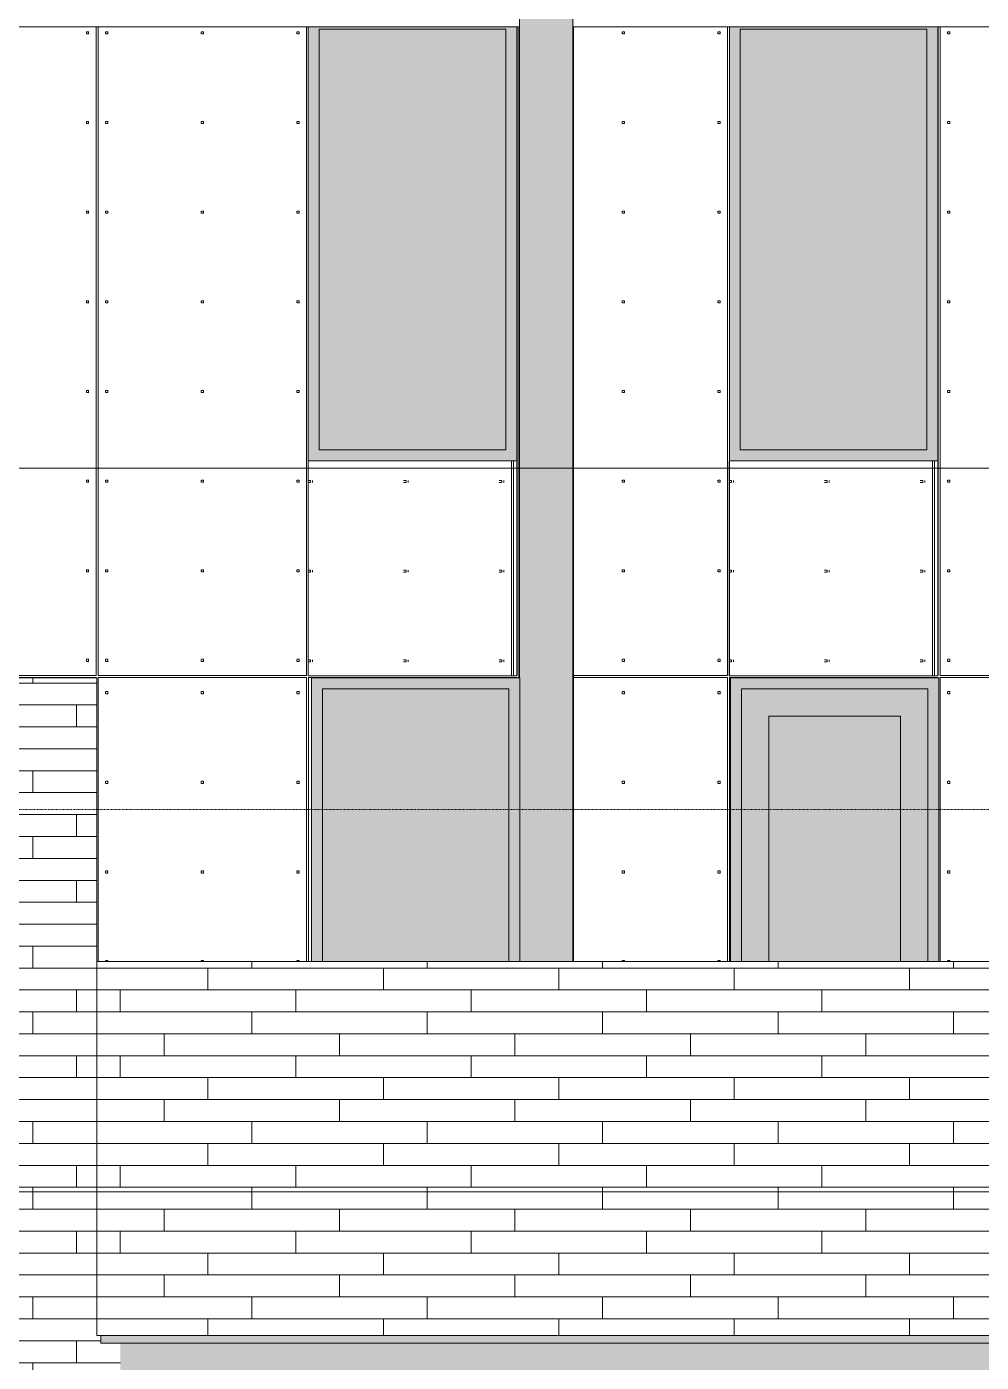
# Model space of a CAD drawing. Header units: inches. Extents: x 1750 to 7619, y -360 to 620.
# Drawn here: x 5758.1 to 5932.2, y 104.9 to 348.5 of the extents above; entities that cross this region are included whole.
import ezdxf

# ---------------------------------------------------------------- set-up
doc = ezdxf.new("R2010")
doc.units = ezdxf.units.IN
doc.header["$MEASUREMENT"] = 0
doc.linetypes.add('Aligning Line 1_8_', pattern=[0.25, 0.125, -0.125])
doc.linetypes.add('Grid Line 1_2_', pattern=[0.875, 0.5, -0.125, 0.125, -0.125])
for name, color, linetype, lineweight in [('0-4', 10, 'Continuous', 5), ('A-CLNG', 13, 'Continuous', 13), ('A-CLNG-1', 13, 'Continuous', 5), ('A-FLOR-LEVL-1', 51, 'Grid Line 1_2_', 9), ('A-GENM', 5, 'Continuous', 9), ('A-GLAZ', 151, 'Continuous', 13), ('A-GLAZ-1', 251, 'Continuous', 9), ('A-WALL', 113, 'Continuous', 13), ('A-WALL-PATT-1', 251, 'Continuous', 9), ('G-ANNO-SYMB', 111, 'Aligning Line 1_8_', 9)]:
    doc.layers.add(name, color=color, linetype=linetype, lineweight=lineweight)
pattern_1 = [(0, (7193.2, 112.3), (-38.4, 120.375), [0.392, -38.007]), (0, (7193.2, 112.7), (-38.4, 120.375), [0.392, -38.007]), (0, (7193.2, 128.66), (-38.4, 120.375), [0.392, -38.007]), (0, (7193.2, 129.05), (-38.4, 120.375), [0.392, -38.007]), (0, (7193.2, 145.02), (-38.4, 120.375), [0.392, -38.007]), (0, (7193.2, 145.41), (-38.4, 120.375), [0.392, -38.007]), (0, (7193.2, 161.38), (-38.4, 120.375), [0.392, -38.007]), (0, (7193.2, 161.77), (-38.4, 120.375), [0.392, -38.007]), (0, (7193.2, 177.73), (-38.4, 120.375), [0.392, -38.007]), (0, (7193.2, 178.12), (-38.4, 120.375), [0.392, -38.007]), (0, (7193.2, 194.09), (-38.4, 120.375), [0.392, -38.007]), (0, (7193.2, 194.48), (-38.4, 120.375), [0.392, -38.007]), (0, (7193.2, 210.45), (-38.4, 120.375), [0.392, -38.007]), (0, (7193.2, 210.84), (-38.4, 120.375), [0.392, -38.007]), (0, (7193.2, 226.8), (-38.4, 120.375), [0.392, -38.007]), (0, (7193.2, 227.2), (-38.4, 120.375), [0.392, -38.007]), (0, (7210.65, 112.3), (-38.4, 120.375), [0.392, -38.007]), (0, (7210.65, 112.7), (-38.4, 120.375), [0.392, -38.007]), (0, (7210.65, 128.66), (-38.4, 120.375), [0.392, -38.007]), (0, (7210.65, 129.05), (-38.4, 120.375), [0.392, -38.007]), (0, (7210.65, 145.02), (-38.4, 120.375), [0.392, -38.007]), (0, (7210.65, 145.41), (-38.4, 120.375), [0.392, -38.007]), (0, (7210.65, 161.38), (-38.4, 120.375), [0.392, -38.007]), (0, (7210.65, 161.77), (-38.4, 120.375), [0.392, -38.007]), (0, (7210.65, 177.73), (-38.4, 120.375), [0.392, -38.007]), (0, (7210.65, 178.12), (-38.4, 120.375), [0.392, -38.007]), (0, (7210.65, 194.09), (-38.4, 120.375), [0.392, -38.007]), (0, (7210.65, 194.48), (-38.4, 120.375), [0.392, -38.007]), (0, (7210.65, 210.45), (-38.4, 120.375), [0.392, -38.007]), (0, (7210.65, 210.84), (-38.4, 120.375), [0.392, -38.007]), (0, (7210.65, 226.8), (-38.4, 120.375), [0.392, -38.007]), (0, (7210.65, 227.2), (-38.4, 120.375), [0.392, -38.007]), (0, (7228.1, 112.3), (-38.4, 120.375), [0.392, -38.007]), (0, (7228.1, 112.7), (-38.4, 120.375), [0.392, -38.007]), (0, (7228.1, 128.66), (-38.4, 120.375), [0.392, -38.007]), (0, (7228.1, 129.05), (-38.4, 120.375), [0.392, -38.007]), (0, (7228.1, 145.02), (-38.4, 120.375), [0.392, -38.007]), (0, (7228.1, 145.41), (-38.4, 120.375), [0.392, -38.007]), (0, (7228.1, 161.38), (-38.4, 120.375), [0.392, -38.007]), (0, (7228.1, 161.77), (-38.4, 120.375), [0.392, -38.007]), (0, (7228.1, 177.73), (-38.4, 120.375), [0.392, -38.007]), (0, (7228.1, 178.12), (-38.4, 120.375), [0.392, -38.007]), (0, (7228.1, 194.09), (-38.4, 120.375), [0.392, -38.007]), (0, (7228.1, 194.48), (-38.4, 120.375), [0.392, -38.007]), (0, (7228.1, 210.45), (-38.4, 120.375), [0.392, -38.007]), (0, (7228.1, 210.84), (-38.4, 120.375), [0.392, -38.007]), (0, (7228.1, 226.8), (-38.4, 120.375), [0.392, -38.007]), (0, (7228.1, 227.2), (-38.4, 120.375), [0.392, -38.007]), (90, (7191.46, 109.75), (-38.4, 2e-15), [120, -0.375]), (90, (7191.834, 109.75), (-38.4, 2e-15), [120, -0.375]), (90, (7193.2, 112.304), (-38.4, 2e-15), [0.392, -119.982]), (90, (7193.2, 128.66), (-38.4, 2e-15), [0.392, -119.982]), (90, (7193.2, 145.018), (-38.4, 2e-15), [0.392, -119.982]), (90, (7193.2, 161.375), (-38.4, 2e-15), [0.392, -119.982]), (90, (7193.2, 177.732), (-38.4, 2e-15), [0.392, -119.982]), (90, (7193.2, 194.09), (-38.4, 2e-15), [0.392, -119.982]), (90, (7193.2, 210.447), (-38.4, 2e-15), [0.392, -119.982]), (90, (7193.2, 226.804), (-38.4, 2e-15), [0.392, -119.982]), (90, (7193.593, 112.304), (-38.4, 2e-15), [0.392, -119.982]), (90, (7193.593, 128.66), (-38.4, 2e-15), [0.392, -119.982]), (90, (7193.593, 145.018), (-38.4, 2e-15), [0.392, -119.982]), (90, (7193.593, 161.375), (-38.4, 2e-15), [0.392, -119.982]), (90, (7193.593, 177.732), (-38.4, 2e-15), [0.392, -119.982]), (90, (7193.593, 194.09), (-38.4, 2e-15), [0.392, -119.982]), (90, (7193.593, 210.447), (-38.4, 2e-15), [0.392, -119.982]), (90, (7193.593, 226.804), (-38.4, 2e-15), [0.392, -119.982]), (90, (7210.65, 112.304), (-38.4, 2e-15), [0.392, -119.982]), (90, (7210.65, 128.66), (-38.4, 2e-15), [0.392, -119.982]), (90, (7210.65, 145.018), (-38.4, 2e-15), [0.392, -119.982]), (90, (7210.65, 161.375), (-38.4, 2e-15), [0.392, -119.982]), (90, (7210.65, 177.732), (-38.4, 2e-15), [0.392, -119.982]), (90, (7210.65, 194.09), (-38.4, 2e-15), [0.392, -119.982]), (90, (7210.65, 210.447), (-38.4, 2e-15), [0.392, -119.982]), (90, (7210.65, 226.804), (-38.4, 2e-15), [0.392, -119.982]), (90, (7211.043, 112.304), (-38.4, 2e-15), [0.392, -119.982]), (90, (7211.043, 128.66), (-38.4, 2e-15), [0.392, -119.982]), (90, (7211.043, 145.018), (-38.4, 2e-15), [0.392, -119.982]), (90, (7211.043, 161.375), (-38.4, 2e-15), [0.392, -119.982]), (90, (7211.043, 177.732), (-38.4, 2e-15), [0.392, -119.982]), (90, (7211.043, 194.09), (-38.4, 2e-15), [0.392, -119.982]), (90, (7211.043, 210.447), (-38.4, 2e-15), [0.392, -119.982]), (90, (7211.043, 226.804), (-38.4, 2e-15), [0.392, -119.982]), (90, (7228.1, 112.304), (-38.4, 2e-15), [0.392, -119.982]), (90, (7228.1, 128.66), (-38.4, 2e-15), [0.392, -119.982]), (90, (7228.1, 145.018), (-38.4, 2e-15), [0.392, -119.982]), (90, (7228.1, 161.375), (-38.4, 2e-15), [0.392, -119.982]), (90, (7228.1, 177.732), (-38.4, 2e-15), [0.392, -119.982]), (90, (7228.1, 194.09), (-38.4, 2e-15), [0.392, -119.982]), (90, (7228.1, 210.447), (-38.4, 2e-15), [0.392, -119.982]), (90, (7228.1, 226.804), (-38.4, 2e-15), [0.392, -119.982]), (90, (7228.493, 112.304), (-38.4, 2e-15), [0.392, -119.982]), (90, (7228.493, 128.66), (-38.4, 2e-15), [0.392, -119.982]), (90, (7228.493, 145.018), (-38.4, 2e-15), [0.392, -119.982]), (90, (7228.493, 161.375), (-38.4, 2e-15), [0.392, -119.982]), (90, (7228.493, 177.732), (-38.4, 2e-15), [0.392, -119.982]), (90, (7228.493, 194.09), (-38.4, 2e-15), [0.392, -119.982]), (90, (7228.493, 210.447), (-38.4, 2e-15), [0.392, -119.982]), (90, (7228.493, 226.804), (-38.4, 2e-15), [0.392, -119.982]), (180, (7229.86, 109.38), (-38.4, 120.375), [38.025, -0.375]), (180, (7229.86, 109.75), (-38.4, 120.375), [38.025, -0.375])]
pattern_2 = [(0, (5999.1217, 136.8), (0, 4), []), (90, (5999.122, 136.8), (-8, 8), [4, -28]), (90, (6015.122, 140.8), (-8, 8), [4, -28])]

# ---------------------------------------------------------------- blocks, each defined once
blk = doc.blocks.new('CTR - 2nd Phase_rvt-2-BUILDING ELEVATION - NORTH')
at = {"layer": 'A-FLOR-LEVL-1'}
for p, q in [((-12558.48, 268), (-9609.49, 268)), ((-12558.48, 136), (-9609.49, 136))]:
    blk.add_line(p, q, dxfattribs=at)
blk = doc.blocks.new('CTR - 1st Phase - Common Walls_rvt-2-BUILDING ELEVATION - NORTH')
at = {"layer": 'A-FLOR-LEVL-1'}
for p, q in [((-12558.48, 268), (-9609.49, 268)), ((-12558.48, 136), (-9609.49, 136))]:
    blk.add_line(p, q, dxfattribs=at)
blk = doc.blocks.new('CTR - 1st Phase -Stairs _ Elevators_rvt-2-BUILDING ELEVATION - NORTH')
at = {"layer": 'A-FLOR-LEVL-1'}
for p, q in [((-12558.48, 268), (-9609.49, 268)), ((-12558.48, 136), (-9609.49, 136))]:
    blk.add_line(p, q, dxfattribs=at)
blk = doc.blocks.new('Basic Wall _ EXT - FIBER CEMENT - LARGE - ___-2162461-BUILDING ELEVATION - NORTH')
at = {"layer": 'A-WALL'}
for p, q in [((-11663.98, 348.51), (-11356.4, 348.51)), ((-11356.4, 348.55), (-11356.4, 348.53)), ((-11356.4, 348.53), (-11356.4, 348.51)), ((-11346.4, 348.53), (-11346.4, 348.55)), ((-11346.4, 348.51), (-11346.4, 348.53)), ((-11346.4, 348.51), (-11097.98, 348.51))]:
    blk.add_line(p, q, dxfattribs=at)
blk = doc.blocks.new('_THE_ WINDOW _ DOOR - Window - 3rd Floor-V22-BUILDING ELEVATION - NORTH')
at = {"layer": 'A-GLAZ'}
h = blk.add_hatch(color=256, dxfattribs=at)
h.paths.add_polyline_path([(-11394.8, 269.37), (-11356.78, 269.37), (-11356.78, 348.51), (-11394.8, 348.51), (-11394.8, 343.64)], flags=0)
h.paths.add_polyline_path([(-11392.8, 271.37), (-11392.8, 348.12), (-11358.78, 348.12), (-11358.78, 271.37)], flags=0)
blk.add_hatch(color=256, dxfattribs=at).paths.add_polyline_path([(-11392.8, 271.37), (-11358.78, 271.37), (-11358.78, 348.12), (-11392.8, 348.12), (-11392.8, 305.4)], flags=0)
at = {"layer": 'A-GLAZ-1'}
h = blk.add_hatch(dxfattribs=at)
h.set_pattern_fill('FP_54', color=256, style=0, pattern_type=2)
h.set_pattern_definition([(0, (-11355.04, 287.55), (-38.4, 120.38), [0.392, -38.007]), (0, (-11355.04, 287.95), (-38.4, 120.38), [0.392, -38.007]), (0, (-11355.04, 303.91), (-38.4, 120.38), [0.392, -38.007]), (0, (-11355.04, 304.3), (-38.4, 120.38), [0.392, -38.007]), (0, (-11355.04, 320.27), (-38.4, 120.38), [0.392, -38.007]), (0, (-11355.04, 320.66), (-38.4, 120.38), [0.392, -38.007]), (0, (-11355.04, 336.62), (-38.4, 120.38), [0.392, -38.007]), (0, (-11355.04, 337.02), (-38.4, 120.38), [0.392, -38.007]), (0, (-11355.04, 352.98), (-38.4, 120.38), [0.392, -38.007]), (0, (-11355.04, 353.38), (-38.4, 120.38), [0.392, -38.007]), (0, (-11355.04, 369.34), (-38.4, 120.38), [0.392, -38.007]), (0, (-11355.04, 369.73), (-38.4, 120.375), [0.392, -38.007]), (0, (-11355.04, 385.7), (-38.4, 120.375), [0.392, -38.007]), (0, (-11355.04, 386.09), (-38.4, 120.375), [0.392, -38.007]), (0, (-11355.04, 402.05), (-38.4, 120.375), [0.392, -38.007]), (0, (-11355.04, 402.45), (-38.4, 120.375), [0.392, -38.007]), (0, (-11337.59, 287.55), (-38.4, 120.38), [0.392, -38.007]), (0, (-11337.59, 287.95), (-38.4, 120.38), [0.392, -38.007]), (0, (-11337.59, 303.91), (-38.4, 120.38), [0.392, -38.007]), (0, (-11337.59, 304.3), (-38.4, 120.38), [0.392, -38.007]), (0, (-11337.59, 320.27), (-38.4, 120.38), [0.392, -38.007]), (0, (-11337.59, 320.66), (-38.4, 120.38), [0.392, -38.007]), (0, (-11337.59, 336.62), (-38.4, 120.38), [0.392, -38.007]), (0, (-11337.59, 337.02), (-38.4, 120.38), [0.392, -38.007]), (0, (-11337.59, 352.98), (-38.4, 120.38), [0.392, -38.007]), (0, (-11337.59, 353.38), (-38.4, 120.38), [0.392, -38.007]), (0, (-11337.59, 369.34), (-38.4, 120.375), [0.392, -38.007]), (0, (-11337.59, 369.73), (-38.4, 120.375), [0.392, -38.007]), (0, (-11337.59, 385.7), (-38.4, 120.375), [0.392, -38.007]), (0, (-11337.59, 386.09), (-38.4, 120.375), [0.392, -38.007]), (0, (-11337.59, 402.05), (-38.4, 120.375), [0.392, -38.007]), (0, (-11337.59, 402.45), (-38.4, 120.375), [0.392, -38.007]), (0, (-11320.14, 287.55), (-38.4, 120.38), [0.392, -38.007]), (0, (-11320.14, 287.95), (-38.4, 120.38), [0.392, -38.007]), (0, (-11320.14, 303.91), (-38.4, 120.38), [0.392, -38.007]), (0, (-11320.14, 304.3), (-38.4, 120.38), [0.392, -38.007]), (0, (-11320.14, 320.27), (-38.4, 120.38), [0.392, -38.007]), (0, (-11320.14, 320.66), (-38.4, 120.38), [0.392, -38.007]), (0, (-11320.14, 336.62), (-38.4, 120.38), [0.392, -38.007]), (0, (-11320.14, 337.02), (-38.4, 120.38), [0.392, -38.007]), (0, (-11320.14, 352.98), (-38.4, 120.38), [0.392, -38.007]), (0, (-11320.14, 353.38), (-38.4, 120.38), [0.392, -38.007]), (0, (-11320.14, 369.34), (-38.4, 120.375), [0.392, -38.007]), (0, (-11320.14, 369.73), (-38.4, 120.375), [0.392, -38.007]), (0, (-11320.14, 385.7), (-38.4, 120.375), [0.392, -38.007]), (0, (-11320.14, 386.09), (-38.4, 120.375), [0.392, -38.007]), (0, (-11320.14, 402.05), (-38.4, 120.375), [0.392, -38.007]), (0, (-11320.14, 402.45), (-38.4, 120.375), [0.392, -38.007]), (90, (-11356.777, 285), (-38.4, 2e-15), [120, -0.375]), (90, (-11356.402, 285), (-38.4, 2e-15), [120, -0.375]), (90, (-11355.036, 287.554), (-38.4, 2e-15), [0.392, -119.982]), (90, (-11355.036, 303.91), (-38.4, 2e-15), [0.392, -119.982]), (90, (-11355.036, 320.268), (-38.4, 2e-15), [0.392, -119.982]), (90, (-11355.036, 336.625), (-38.4, 2e-15), [0.392, -119.982]), (90, (-11355.036, 352.982), (-38.4, 2e-15), [0.392, -119.982]), (90, (-11355.036, 369.34), (-38.4, 2e-15), [0.392, -119.982]), (90, (-11355.036, 385.697), (-38.4, 2e-15), [0.392, -119.982]), (90, (-11355.036, 402.054), (-38.4, 2e-15), [0.392, -119.982]), (90, (-11354.643, 287.554), (-38.4, 2e-15), [0.392, -119.982]), (90, (-11354.643, 303.91), (-38.4, 2e-15), [0.392, -119.982]), (90, (-11354.643, 320.268), (-38.4, 2e-15), [0.392, -119.982]), (90, (-11354.643, 336.625), (-38.4, 2e-15), [0.392, -119.982]), (90, (-11354.643, 352.982), (-38.4, 2e-15), [0.392, -119.982]), (90, (-11354.643, 369.34), (-38.4, 2e-15), [0.392, -119.982]), (90, (-11354.643, 385.697), (-38.4, 2e-15), [0.392, -119.982]), (90, (-11354.643, 402.054), (-38.4, 2e-15), [0.392, -119.982]), (90, (-11337.586, 287.554), (-38.4, 2e-15), [0.392, -119.982]), (90, (-11337.586, 303.91), (-38.4, 2e-15), [0.392, -119.982]), (90, (-11337.586, 320.268), (-38.4, 2e-15), [0.392, -119.982]), (90, (-11337.586, 336.625), (-38.4, 2e-15), [0.392, -119.982]), (90, (-11337.586, 352.982), (-38.4, 2e-15), [0.392, -119.982]), (90, (-11337.586, 369.34), (-38.4, 2e-15), [0.392, -119.982]), (90, (-11337.586, 385.697), (-38.4, 2e-15), [0.392, -119.982]), (90, (-11337.586, 402.054), (-38.4, 2e-15), [0.392, -119.982]), (90, (-11337.193, 287.554), (-38.4, 2e-15), [0.392, -119.982]), (90, (-11337.193, 303.91), (-38.4, 2e-15), [0.392, -119.982]), (90, (-11337.193, 320.268), (-38.4, 2e-15), [0.392, -119.982]), (90, (-11337.193, 336.625), (-38.4, 2e-15), [0.392, -119.982]), (90, (-11337.193, 352.982), (-38.4, 2e-15), [0.392, -119.982]), (90, (-11337.193, 369.34), (-38.4, 2e-15), [0.392, -119.982]), (90, (-11337.193, 385.697), (-38.4, 2e-15), [0.392, -119.982]), (90, (-11337.193, 402.054), (-38.4, 2e-15), [0.392, -119.982]), (90, (-11320.136, 287.554), (-38.4, 2e-15), [0.392, -119.982]), (90, (-11320.136, 303.91), (-38.4, 2e-15), [0.392, -119.982]), (90, (-11320.136, 320.268), (-38.4, 2e-15), [0.392, -119.982]), (90, (-11320.136, 336.625), (-38.4, 2e-15), [0.392, -119.982]), (90, (-11320.136, 352.982), (-38.4, 2e-15), [0.392, -119.982]), (90, (-11320.136, 369.34), (-38.4, 2e-15), [0.392, -119.982]), (90, (-11320.136, 385.697), (-38.4, 2e-15), [0.392, -119.982]), (90, (-11320.136, 402.054), (-38.4, 2e-15), [0.392, -119.982]), (90, (-11319.743, 287.554), (-38.4, 2e-15), [0.392, -119.982]), (90, (-11319.743, 303.91), (-38.4, 2e-15), [0.392, -119.982]), (90, (-11319.743, 320.268), (-38.4, 2e-15), [0.392, -119.982]), (90, (-11319.743, 336.625), (-38.4, 2e-15), [0.392, -119.982]), (90, (-11319.743, 352.982), (-38.4, 2e-15), [0.392, -119.982]), (90, (-11319.743, 369.34), (-38.4, 2e-15), [0.392, -119.982]), (90, (-11319.743, 385.697), (-38.4, 2e-15), [0.392, -119.982]), (90, (-11319.743, 402.054), (-38.4, 2e-15), [0.392, -119.982]), (180, (-11318.38, 284.62), (-38.4, 120.38), [38.025, -0.375]), (180, (-11318.38, 285), (-38.4, 120.38), [38.025, -0.375])])
h.paths.add_polyline_path([(-11356.78, 230.12), (-11356.78, 269.37), (-11394.8, 269.37), (-11394.8, 230.12), (-11358.21, 230.12)], flags=0)
at = {"layer": 'A-GLAZ'}
for p, q in [((-11394.8, 348.52), (-11394.8, 269.37)), ((-11356.78, 269.37), (-11356.78, 348.52)), ((-11392.8, 271.37), (-11392.8, 348.12)), ((-11392.8, 348.12), (-11358.78, 348.12)), ((-11358.78, 348.12), (-11358.78, 271.37)), ((-11358.78, 271.37), (-11392.8, 271.37)), ((-11394.8, 269.37), (-11356.78, 269.37)), ((-11394.8, 269.37), (-11394.8, 230.12)), ((-11356.78, 230.12), (-11356.78, 269.37)), ((-11394.8, 230.12), (-11356.78, 230.12))]:
    blk.add_line(p, q, dxfattribs=at)
blk = doc.blocks.new('_THE_ WINDOW _ DOOR - Window - 3rd Floor-V23-BUILDING ELEVATION - NORTH')
at = {"layer": 'A-GLAZ'}
h = blk.add_hatch(color=256, dxfattribs=at)
h.paths.add_polyline_path([(-11318, 269.37), (-11279.98, 269.37), (-11279.98, 348.51), (-11318, 348.51), (-11318, 343.64)], flags=0)
h.paths.add_polyline_path([(-11281.98, 271.37), (-11316, 271.37), (-11316, 348.12), (-11281.98, 348.12), (-11281.98, 343.64)], flags=0)
blk.add_hatch(color=256, dxfattribs=at).paths.add_polyline_path([(-11316, 271.37), (-11281.98, 271.37), (-11281.98, 348.12), (-11316, 348.12), (-11316, 305.4)], flags=0)
at = {"layer": 'A-GLAZ-1'}
h = blk.add_hatch(dxfattribs=at)
h.set_pattern_fill('FP_55', color=256, style=0, pattern_type=2)
h.set_pattern_definition([(0, (-11278.24, 287.55), (-38.4, 120.38), [0.392, -38.007]), (0, (-11278.24, 287.95), (-38.4, 120.38), [0.392, -38.007]), (0, (-11278.24, 303.91), (-38.4, 120.38), [0.392, -38.007]), (0, (-11278.24, 304.3), (-38.4, 120.38), [0.392, -38.007]), (0, (-11278.24, 320.27), (-38.4, 120.38), [0.392, -38.007]), (0, (-11278.24, 320.66), (-38.4, 120.38), [0.392, -38.007]), (0, (-11278.24, 336.62), (-38.4, 120.38), [0.392, -38.007]), (0, (-11278.24, 337.02), (-38.4, 120.38), [0.392, -38.007]), (0, (-11278.24, 352.98), (-38.4, 120.38), [0.392, -38.007]), (0, (-11278.24, 353.38), (-38.4, 120.38), [0.392, -38.007]), (0, (-11278.24, 369.34), (-38.4, 120.38), [0.392, -38.007]), (0, (-11278.24, 369.73), (-38.4, 120.375), [0.392, -38.007]), (0, (-11278.24, 385.7), (-38.4, 120.375), [0.392, -38.007]), (0, (-11278.24, 386.09), (-38.4, 120.375), [0.392, -38.007]), (0, (-11278.24, 402.05), (-38.4, 120.375), [0.392, -38.007]), (0, (-11278.24, 402.45), (-38.4, 120.375), [0.392, -38.007]), (0, (-11260.79, 287.55), (-38.4, 120.38), [0.392, -38.007]), (0, (-11260.79, 287.95), (-38.4, 120.38), [0.392, -38.007]), (0, (-11260.79, 303.91), (-38.4, 120.38), [0.392, -38.007]), (0, (-11260.79, 304.3), (-38.4, 120.38), [0.392, -38.007]), (0, (-11260.79, 320.27), (-38.4, 120.38), [0.392, -38.007]), (0, (-11260.79, 320.66), (-38.4, 120.38), [0.392, -38.007]), (0, (-11260.79, 336.62), (-38.4, 120.38), [0.392, -38.007]), (0, (-11260.79, 337.02), (-38.4, 120.38), [0.392, -38.007]), (0, (-11260.79, 352.98), (-38.4, 120.38), [0.392, -38.007]), (0, (-11260.79, 353.38), (-38.4, 120.38), [0.392, -38.007]), (0, (-11260.79, 369.34), (-38.4, 120.375), [0.392, -38.007]), (0, (-11260.79, 369.73), (-38.4, 120.375), [0.392, -38.007]), (0, (-11260.79, 385.7), (-38.4, 120.375), [0.392, -38.007]), (0, (-11260.79, 386.09), (-38.4, 120.375), [0.392, -38.007]), (0, (-11260.79, 402.05), (-38.4, 120.375), [0.392, -38.007]), (0, (-11260.79, 402.45), (-38.4, 120.375), [0.392, -38.007]), (0, (-11243.34, 287.55), (-38.4, 120.38), [0.392, -38.007]), (0, (-11243.34, 287.95), (-38.4, 120.38), [0.392, -38.007]), (0, (-11243.34, 303.91), (-38.4, 120.38), [0.392, -38.007]), (0, (-11243.34, 304.3), (-38.4, 120.38), [0.392, -38.007]), (0, (-11243.34, 320.27), (-38.4, 120.38), [0.392, -38.007]), (0, (-11243.34, 320.66), (-38.4, 120.38), [0.392, -38.007]), (0, (-11243.34, 336.62), (-38.4, 120.38), [0.392, -38.007]), (0, (-11243.34, 337.02), (-38.4, 120.38), [0.392, -38.007]), (0, (-11243.34, 352.98), (-38.4, 120.38), [0.392, -38.007]), (0, (-11243.34, 353.38), (-38.4, 120.38), [0.392, -38.007]), (0, (-11243.34, 369.34), (-38.4, 120.375), [0.392, -38.007]), (0, (-11243.34, 369.73), (-38.4, 120.375), [0.392, -38.007]), (0, (-11243.34, 385.7), (-38.4, 120.375), [0.392, -38.007]), (0, (-11243.34, 386.09), (-38.4, 120.375), [0.392, -38.007]), (0, (-11243.34, 402.05), (-38.4, 120.375), [0.392, -38.007]), (0, (-11243.34, 402.45), (-38.4, 120.375), [0.392, -38.007]), (90, (-11279.977, 285), (-38.4, 2e-15), [120, -0.375]), (90, (-11279.602, 285), (-38.4, 2e-15), [120, -0.375]), (90, (-11278.236, 287.554), (-38.4, 2e-15), [0.392, -119.982]), (90, (-11278.236, 303.91), (-38.4, 2e-15), [0.392, -119.982]), (90, (-11278.236, 320.268), (-38.4, 2e-15), [0.392, -119.982]), (90, (-11278.236, 336.625), (-38.4, 2e-15), [0.392, -119.982]), (90, (-11278.236, 352.982), (-38.4, 2e-15), [0.392, -119.982]), (90, (-11278.236, 369.34), (-38.4, 2e-15), [0.392, -119.982]), (90, (-11278.236, 385.697), (-38.4, 2e-15), [0.392, -119.982]), (90, (-11278.236, 402.054), (-38.4, 2e-15), [0.392, -119.982]), (90, (-11277.843, 287.554), (-38.4, 2e-15), [0.392, -119.982]), (90, (-11277.843, 303.91), (-38.4, 2e-15), [0.392, -119.982]), (90, (-11277.843, 320.268), (-38.4, 2e-15), [0.392, -119.982]), (90, (-11277.843, 336.625), (-38.4, 2e-15), [0.392, -119.982]), (90, (-11277.843, 352.982), (-38.4, 2e-15), [0.392, -119.982]), (90, (-11277.843, 369.34), (-38.4, 2e-15), [0.392, -119.982]), (90, (-11277.843, 385.697), (-38.4, 2e-15), [0.392, -119.982]), (90, (-11277.843, 402.054), (-38.4, 2e-15), [0.392, -119.982]), (90, (-11260.786, 287.554), (-38.4, 2e-15), [0.392, -119.982]), (90, (-11260.786, 303.91), (-38.4, 2e-15), [0.392, -119.982]), (90, (-11260.786, 320.268), (-38.4, 2e-15), [0.392, -119.982]), (90, (-11260.786, 336.625), (-38.4, 2e-15), [0.392, -119.982]), (90, (-11260.786, 352.982), (-38.4, 2e-15), [0.392, -119.982]), (90, (-11260.786, 369.34), (-38.4, 2e-15), [0.392, -119.982]), (90, (-11260.786, 385.697), (-38.4, 2e-15), [0.392, -119.982]), (90, (-11260.786, 402.054), (-38.4, 2e-15), [0.392, -119.982]), (90, (-11260.393, 287.554), (-38.4, 2e-15), [0.392, -119.982]), (90, (-11260.393, 303.91), (-38.4, 2e-15), [0.392, -119.982]), (90, (-11260.393, 320.268), (-38.4, 2e-15), [0.392, -119.982]), (90, (-11260.393, 336.625), (-38.4, 2e-15), [0.392, -119.982]), (90, (-11260.393, 352.982), (-38.4, 2e-15), [0.392, -119.982]), (90, (-11260.393, 369.34), (-38.4, 2e-15), [0.392, -119.982]), (90, (-11260.393, 385.697), (-38.4, 2e-15), [0.392, -119.982]), (90, (-11260.393, 402.054), (-38.4, 2e-15), [0.392, -119.982]), (90, (-11243.336, 287.554), (-38.4, 2e-15), [0.392, -119.982]), (90, (-11243.336, 303.91), (-38.4, 2e-15), [0.392, -119.982]), (90, (-11243.336, 320.268), (-38.4, 2e-15), [0.392, -119.982]), (90, (-11243.336, 336.625), (-38.4, 2e-15), [0.392, -119.982]), (90, (-11243.336, 352.982), (-38.4, 2e-15), [0.392, -119.982]), (90, (-11243.336, 369.34), (-38.4, 2e-15), [0.392, -119.982]), (90, (-11243.336, 385.697), (-38.4, 2e-15), [0.392, -119.982]), (90, (-11243.336, 402.054), (-38.4, 2e-15), [0.392, -119.982]), (90, (-11242.943, 287.554), (-38.4, 2e-15), [0.392, -119.982]), (90, (-11242.943, 303.91), (-38.4, 2e-15), [0.392, -119.982]), (90, (-11242.943, 320.268), (-38.4, 2e-15), [0.392, -119.982]), (90, (-11242.943, 336.625), (-38.4, 2e-15), [0.392, -119.982]), (90, (-11242.943, 352.982), (-38.4, 2e-15), [0.392, -119.982]), (90, (-11242.943, 369.34), (-38.4, 2e-15), [0.392, -119.982]), (90, (-11242.943, 385.697), (-38.4, 2e-15), [0.392, -119.982]), (90, (-11242.943, 402.054), (-38.4, 2e-15), [0.392, -119.982]), (180, (-11241.58, 284.62), (-38.4, 120.38), [38.025, -0.375]), (180, (-11241.58, 285), (-38.4, 120.38), [38.025, -0.375])])
h.paths.add_polyline_path([(-11279.98, 230.12), (-11279.98, 269.37), (-11318, 269.37), (-11318, 230.12), (-11317.81, 230.12)], flags=0)
at = {"layer": 'A-GLAZ'}
for p, q in [((-11318, 348.52), (-11318, 269.37)), ((-11279.98, 269.37), (-11279.98, 348.52)), ((-11316, 271.37), (-11316, 348.12)), ((-11316, 348.12), (-11281.98, 348.12)), ((-11281.98, 348.12), (-11281.98, 271.37)), ((-11281.98, 271.37), (-11316, 271.37)), ((-11318, 269.37), (-11279.98, 269.37)), ((-11318, 269.37), (-11318, 230.12)), ((-11279.98, 230.12), (-11279.98, 269.37)), ((-11318, 230.12), (-11279.98, 230.12))]:
    blk.add_line(p, q, dxfattribs=at)
blk = doc.blocks.new('_THE_ WINDOW _ DOOR - Door - 2nd Floor-2113395-BUILDING ELEVATION - NORTH')
at = {"layer": 'A-GLAZ'}
for points in [[(-11894.19, 178), (-11894.19, 229.75), (-11932.21, 229.75), (-11932.21, 178), (-11930.21, 178), (-11930.21, 227.75), (-11896.19, 227.75), (-11896.19, 178), (-11895.09, 178)], [(-11930.21, 178), (-11925.21, 178), (-11925.21, 222.75), (-11901.19, 222.75), (-11901.19, 178), (-11896.19, 178), (-11896.19, 227.75), (-11930.21, 227.75)], [(-11925.21, 178), (-11901.19, 178), (-11901.19, 222.75), (-11925.21, 222.75), (-11925.21, 198.72)]]:
    blk.add_hatch(color=256, dxfattribs=at).paths.add_polyline_path(points, flags=0)
for p, q in [((-11932.21, 229.75), (-11932.21, 178)), ((-11894.19, 229.75), (-11932.21, 229.75)), ((-11894.19, 178), (-11894.19, 229.75)), ((-11930.21, 227.75), (-11896.19, 227.75)), ((-11930.21, 178), (-11930.21, 227.75)), ((-11896.19, 227.75), (-11896.19, 178)), ((-11925.21, 222.75), (-11901.19, 222.75)), ((-11925.21, 178), (-11925.21, 222.75)), ((-11901.19, 222.75), (-11901.19, 178))]:
    blk.add_line(p, q, dxfattribs=at)
blk = doc.blocks.new('_THE_ WINDOW _ DOOR - Window - 2nd Floor-V38-BUILDING ELEVATION - NORTH')
at = {"layer": 'A-GLAZ'}
for points in [[(-11356.28, 178), (-11356.21, 178), (-11356.21, 229.75), (-11394.24, 229.75), (-11394.24, 178), (-11392.24, 178), (-11392.24, 227.75), (-11358.21, 227.75), (-11358.21, 178), (-11356.4, 178)], [(-11358.21, 178), (-11358.21, 227.75), (-11392.24, 227.75), (-11392.24, 178), (-11365.24, 178)]]:
    blk.add_hatch(color=256, dxfattribs=at).paths.add_polyline_path(points, flags=0)
for p, q in [((-11356.21, 229.75), (-11394.24, 229.75)), ((-11394.24, 229.75), (-11394.24, 178)), ((-11356.21, 178), (-11356.21, 229.75)), ((-11392.24, 178), (-11392.24, 227.75)), ((-11392.24, 227.75), (-11358.21, 227.75)), ((-11358.21, 227.75), (-11358.21, 178))]:
    blk.add_line(p, q, dxfattribs=at)
blk = doc.blocks.new('Family1 - SCUPPER-V49-BUILDING ELEVATION - NORTH')
at = {"layer": 'A-GENM'}
for points in [[(-11356.4, 401.5), (-11356.28, 401.5), (-11356.28, 418.54), (-11356.4, 418.54), (-11356.4, 403)], [(-11346.53, 401.5), (-11346.53, 418.54), (-11356.28, 418.54), (-11356.28, 401.5)], [(-11346.4, 401.5), (-11346.4, 418.54), (-11346.53, 418.54), (-11346.53, 401.5)], [(-11356.4, 229.75), (-11356.28, 229.75), (-11356.28, 395.5), (-11356.4, 395.5), (-11356.4, 230.12)], [(-11346.53, 178), (-11346.53, 395.5), (-11356.28, 395.5), (-11356.28, 229.75), (-11356.21, 229.75), (-11356.21, 178)], [(-11346.4, 178), (-11346.4, 395.5), (-11346.53, 395.5), (-11346.53, 178)]]:
    blk.add_hatch(color=256, dxfattribs=at).paths.add_polyline_path(points, flags=0)
h = blk.add_hatch(color=256, dxfattribs=at)
h.paths.add_polyline_path([(-11346.53, 395.5), (-11346.4, 395.5), (-11346.4, 401.5), (-11356.4, 401.5), (-11356.4, 395.5), (-11356.28, 395.5)], flags=0)
h.paths.add_polyline_path([(-11356.28, 395.62), (-11356.28, 401.37), (-11346.53, 401.37), (-11346.53, 395.62)], flags=0)
for p, q in [((-11356.4, 401.5), (-11356.4, 418.54)), ((-11356.28, 401.5), (-11356.28, 418.54)), ((-11346.53, 401.5), (-11346.53, 418.54)), ((-11346.4, 401.5), (-11346.4, 418.54)), ((-11346.4, 401.5), (-11356.4, 401.5)), ((-11356.4, 401.5), (-11356.4, 395.5)), ((-11356.28, 395.62), (-11356.28, 401.37)), ((-11356.28, 401.37), (-11346.53, 401.37)), ((-11346.53, 401.37), (-11346.53, 395.62)), ((-11346.4, 395.5), (-11346.4, 401.5)), ((-11356.4, 353), (-11356.4, 395.5)), ((-11356.4, 395.5), (-11346.4, 395.5)), ((-11346.53, 395.62), (-11356.28, 395.62)), ((-11356.28, 229.75), (-11356.28, 395.5)), ((-11346.53, 178), (-11346.53, 395.5)), ((-11346.4, 353), (-11346.4, 395.5)), ((-11356.4, 229.75), (-11356.4, 348.52)), ((-11346.4, 178), (-11346.4, 348.52))]:
    blk.add_line(p, q, dxfattribs=at)

msp = doc.modelspace()

# ---------------------------------------------------------------- hatches: boundary and pattern name
at = {"layer": 'A-CLNG-1'}
msp.add_hatch(color=256, dxfattribs=at).paths.add_polyline_path([(6577.4338, 108.375), (7223.7963, 108.375), (7223.7963, 109.75), (6856.1088, 109.75), (6856.1088, 109.875), (6846.3588, 109.8738), (6846.3588, 109.75), (6423.3338, 109.7917), (6423.3338, 109.875), (6413.5838, 109.8519), (6413.5838, 109.75), (6116.1338, 109.75), (6116.1338, 109.875), (6106.3838, 109.832), (6106.3838, 109.75), (5771.5963, 109.75), (5771.5963, 108.375), (6577.0588, 108.375)], flags=0)
at = {"layer": 'A-WALL-PATT-1'}
h = msp.add_hatch(dxfattribs=at)
h.set_pattern_fill('FP_46', color=256, style=0, pattern_type=2)
h.set_pattern_definition(pattern_1)
h.paths.add_polyline_path([(5540.8213, 109.75), (5540.8231, 229.75), (5578.8463, 229.75), (5578.8463, 109.75), (5579.2213, 109.75), (5579.2213, 229.75), (5617.2463, 229.75), (5617.2463, 109.75), (5647.0213, 109.75), (5647.0213, 229.75), (5779.4713, 229.75), (5779.4713, 178), (5809.9963, 178), (5809.9963, 229.75), (5847.8338, 229.75), (5847.8246, 348.5081), (5847.4588, 348.5081), (5847.4588, 230.125), (5809.4338, 230.125), (5809.4338, 348.5081), (5617.2463, 348.5081), (5617.2463, 310), (5655.6463, 310), (5655.6463, 230.125), (5540.8213, 230.125), (5540.8213, 348.5081), (5540.2588, 348.5081), (5540.2588, 109.75), (5540.6453, 109.75)], flags=0)
h.paths.add_polyline_path([(5578.8463, 310), (5579.2213, 310), (5579.2138, 348.5081), (5578.8463, 348.5081), (5578.8463, 343.636)], flags=0)
h = msp.add_hatch(dxfattribs=at)
h.set_pattern_fill('FP_46', color=256, style=0, pattern_type=2)
h.set_pattern_definition(pattern_1)
h.paths.add_polyline_path([(6001.6213, 109.75), (6001.6213, 229.75), (6039.6463, 229.75), (6039.6463, 109.75), (6106.2588, 109.75), (6106.2588, 348.5081), (6039.6463, 348.5081), (6039.6463, 230.125), (6001.6213, 230.125), (6001.6213, 348.5081), (6001.2463, 348.5081), (6001.2463, 230.125), (5963.2213, 230.125), (5963.2213, 348.5081), (5924.2588, 348.5081), (5924.2588, 230.125), (5886.2338, 230.125), (5886.2338, 348.5081), (5857.8338, 348.5081), (5857.8338, 178), (5886.4213, 178), (5886.4213, 229.75), (5924.4463, 229.75), (5924.4463, 178), (5963.2213, 178), (5963.2213, 229.75), (6001.2463, 229.75), (6001.2463, 109.75)], flags=0)
h = msp.add_hatch(dxfattribs=at)
h.set_pattern_fill('FP_92', color=256, style=0, pattern_type=2)
h.set_pattern_definition([(0, (5775.1587, 0.8), (0, 4), []), (90, (5775.159, 0.8), (-8, 8), [4, -28]), (90, (5791.159, 4.8), (-8, 8), [4, -28])])
h.paths.add_polyline_path([(5651.3338, -4), (5771.3463, -3.9923), (5771.316, 10.5416), (5771.1968, 10.7185), (5771.1219, 10.9246), (5771.0963, 11.3668), (5771.1219, 35.3668), (5771.1968, 35.5728), (5771.316, 35.7498), (5771.4713, 35.8855), (5771.6522, 35.9709), (5771.8463, 36), (5772.0405, 35.9709), (5772.2213, 35.8855), (5772.3767, 35.7498), (5772.4959, 35.5728), (5772.5708, 35.3668), (5772.5963, 35.1457), (5772.5708, 10.9246), (5772.4959, 10.7185), (5772.3463, 10.4458), (5772.3463, -4), (5775.1588, -4), (5775.1588, 108.375), (5771.5963, 108.375), (5771.5963, 109.75), (5770.8463, 109.75), (5770.8463, 229.75), (5655.6463, 229.75), (5655.6463, 109.75), (5654.8963, 109.75), (5654.8963, 108.375), (5651.3338, 108.375), (5651.3338, -3.75)], flags=0)
h = msp.add_hatch(dxfattribs=at)
h.set_pattern_fill('FP_46', color=256, style=0, pattern_type=2)
h.set_pattern_definition(pattern_1)
h.paths.add_polyline_path([(5770.8463, 178), (5779.4713, 178), (5779.4713, 229.75), (5770.8463, 229.75)], flags=0)
h = msp.add_hatch(dxfattribs=at)
h.set_pattern_fill('FP_51', color=256, style=0, pattern_type=2)
h.set_pattern_definition(pattern_2)
h.paths.add_polyline_path([(5770.8463, 109.75), (5775.0963, 109.75), (5775.0963, 178), (5770.8463, 178), (5770.8463, 136.25)], flags=0)
h = msp.add_hatch(dxfattribs=at)
h.set_pattern_fill('FP_51', color=256, style=0, pattern_type=2)
h.set_pattern_definition(pattern_2)
h.paths.add_polyline_path([(5775.0963, 109.75), (5996.9963, 109.75), (5996.9963, 178), (5775.0963, 178), (5775.0963, 160.244)], flags=0)
h = msp.add_hatch(dxfattribs=at)
h.set_pattern_fill('FP_83', color=256, style=0, pattern_type=2)
h.set_pattern_definition([(0, (5775.1587, -29.2), (0, 4), []), (90, (5775.159, -29.2), (-8, 8), [4, -28]), (90, (5791.159, -25.2), (-8, 8), [4, -28])])
h.paths.add_polyline_path([(6238.0463, 75.5), (6264.6223, 68.548), (6240.3866, 74.8867)], flags=0)
h.paths.add_polyline_path([(5775.1588, -4), (5804.2588, -4), (5804.2588, 101.375), (6039.6463, 101.375), (6039.6463, 0), (6018.6713, 0), (6018.6713, -4), (6191.1213, -4), (6191.1213, 36), (6193.6213, 36), (6193.6213, 85.375), (6231.6463, 85.375), (6231.6463, 73.832), (6238.0463, 75.5), (6277.0463, 65.2384), (6277.0463, 56.8187), (6252.4655, 68.548), (6276.9372, 56.7493), (6254.3098, 50.7957), (6240.7697, 71.2901), (6254.0463, 50.767), (6231.6463, 50.767), (6231.6463, 36), (6308.4463, 36), (6308.4463, 85.375), (6346.4713, 85.375), (6346.4713, 0.5), (6329.7713, 0.5), (6329.7713, -0.75), (6380.7064, -0.75), (6383.7463, -0.224), (6383.713, 10.5729), (6383.5968, 10.7422), (6383.5219, 10.9444), (6383.4963, 11.3785), (6383.5219, 35.3785), (6383.5968, 35.5807), (6383.716, 35.7544), (6383.8713, 35.8877), (6384.0522, 35.9714), (6384.2463, 36), (6384.4405, 35.9714), (6384.6213, 35.8877), (6384.7767, 35.7544), (6384.8959, 35.5807), (6384.9708, 35.3785), (6384.9963, 35.1615), (6384.9708, 10.9444), (6384.8959, 10.7422), (6384.7463, 10.4645), (6384.7463, -0.0826), (6385.2463, 0), (6980.6062, -0.04), (6980.9463, -0.1254), (6980.913, 10.5729), (6980.7968, 10.7422), (6980.7219, 10.9444), (6980.6963, 11.3785), (6980.7219, 35.3785), (6980.7968, 35.5807), (6980.916, 35.7544), (6981.0713, 35.8877), (6981.394, 35.9923), (6981.4463, 36), (6981.6405, 35.9714), (6981.8213, 35.8877), (6981.9767, 35.7544), (6982.0959, 35.5807), (6982.1708, 35.3785), (6982.1963, 35.1615), (6982.1708, 10.9444), (6982.0959, 10.7422), (6981.9463, 10.4588), (6981.9463, -0.3763), (6983.0026, -0.6414), (6983.0243, -0.75), (7035.9213, -0.75), (7035.9213, 0.5), (6999.8338, 0.5), (6999.8338, 85.375), (7037.8588, 85.375), (7037.8588, 36), (7038.2338, 36), (7038.2338, 85.375), (7076.2588, 85.375), (7076.2588, 36), (7114.8463, 36), (7114.8463, 85.375), (7152.8713, 85.375), (7152.8713, 70.3901), (7172.4463, 75.5), (7194.1463, 69.831), (7194.1463, 108.375), (5775.1588, 108.375), (5775.1588, -3.0895)], flags=0)
h.paths.add_polyline_path([(6173.8963, 0.5), (6135.8713, 0.5), (6135.8713, 85.375), (6173.8963, 85.375), (6173.8963, 1)], flags=0)
h.paths.add_polyline_path([(6405.51, 0.5), (6385.2463, 0.5), (6385.2463, 85.375), (6423.2713, 85.375), (6423.2713, 0.5), (6410.8921, 0.5)], flags=0)
h.paths.add_polyline_path([(6692.4463, 0.5), (6692.4463, 85.375), (6730.4713, 85.3371), (6730.4713, 0.5), (6694.4463, 0.5)], flags=0)
h.paths.add_polyline_path([(6615.4117, 0.5), (6577.4338, 0.5), (6577.4338, 85.375), (6615.4588, 85.375), (6615.4588, 0.5)], flags=0)
h.paths.add_polyline_path([(6566.9728, 0.5), (6539.0338, 0.5), (6539.0338, 85.375), (6577.0588, 85.375), (6577.0588, 0.5), (6572.3549, 0.5)], flags=0)
h.paths.add_polyline_path([(6731.2213, 0.5), (6731.2213, 85.375), (6769.2463, 85.375), (6769.2463, 0.5), (6733.2213, 0.5)], flags=0)
h.paths.add_polyline_path([(6923.2213, 0.5), (6923.2213, 85.375), (6961.2463, 85.375), (6961.2463, 0.5), (6924.5131, 0.5)], flags=0)
h.paths.add_polyline_path([(6458.2588, 4), (6428.2588, 4), (6428.2588, 34), (6458.2588, 34), (6458.2588, 5.0382)], flags=0)
h.paths.add_polyline_path([(6815.1405, 4), (6812.2338, 4), (6812.2338, 34), (6842.2338, 34), (6842.2338, 4), (6817.5792, 4)], flags=0)
h.paths.add_polyline_path([(7176.5341, 36), (7194.1463, 36), (7194.1463, 52.2261), (7188.7098, 50.7957), (7175.1697, 71.2901), (7188.4463, 50.767), (7156.4649, 50.7957), (7169.6749, 71.2901), (7156.1829, 50.7957), (7152.8713, 51.667), (7152.8713, 36), (7175.1494, 36)], flags=0)
h.paths.add_polyline_path([(7194.1463, 65.0377), (7194.1463, 65.1055), (7186.8655, 68.548), (7188.4463, 67.7858)], flags=0)
h.paths.add_polyline_path([(6231.6463, 65.6068), (6235.2749, 71.2901), (6231.6463, 65.7783)], flags=0)
h.paths.add_polyline_path([(7152.8713, 66.0622), (7157.933, 68.548), (7152.8713, 66.1234)], flags=0)
h.paths.add_polyline_path([(7194.1463, 69.7904), (7194.1463, 69.813), (7188.4463, 71.2901)], flags=0)

# ---------------------------------------------------------------- linework, layer by layer
at = {"layer": 'A-CLNG'}
for p, q in [((5771.5963, 108.375), (5771.5963, 109.75)), ((7223.7963, 108.375), (5771.5963, 108.375))]:
    msp.add_line(p, q, dxfattribs=at)
at = {"layer": 'A-FLOR-LEVL-1'}
for p, q in [((4646.5044, 268), (7593.9954, 268)), ((4646.5044, 136), (7593.9954, 136))]:
    msp.add_line(p, q, dxfattribs=at)
at = {"layer": 'A-WALL'}
for p, q in [((5847.8338, 229.75), (5847.8338, 348.5165)), ((5857.8338, 348.5165), (5857.8338, 178)), ((5809.4338, 230.125), (5809.4338, 269.375)), ((5847.4588, 269.375), (5847.4588, 230.125)), ((5886.2338, 230.125), (5886.2338, 269.375)), ((5924.2588, 269.375), (5924.2588, 230.125)), ((5655.6463, 229.75), (5770.8463, 229.75)), ((5770.8463, 109.75), (5770.8463, 229.75)), ((5847.4588, 230.125), (5809.4338, 230.125)), ((5924.2588, 230.125), (5886.2338, 230.125)), ((6001.2463, 178), (5770.8463, 178)), ((5770.8463, 109.75), (6001.6213, 109.75))]:
    msp.add_line(p, q, dxfattribs=at)
at = {"layer": 'G-ANNO-SYMB'}
msp.add_line((7498.075, 205.7608), (4742.443, 205.7608), dxfattribs=at)

# ---------------------------------------------------------------- block references
at = {"layer": '0-4'}
for name in ['CTR - 2nd Phase_rvt-2-BUILDING ELEVATION - NORTH', 'CTR - 1st Phase - Common Walls_rvt-2-BUILDING ELEVATION - NORTH', 'CTR - 1st Phase -Stairs _ Elevators_rvt-2-BUILDING ELEVATION - NORTH']:
    msp.add_blockref(name, (17204.2357, 0), dxfattribs=at)
at = {"layer": 'A-GENM'}
msp.add_blockref('Family1 - SCUPPER-V49-BUILDING ELEVATION - NORTH', (17204.2357, 0), dxfattribs=at)
at = {"layer": 'A-GLAZ'}
for name, p in [('_THE_ WINDOW _ DOOR - Window - 3rd Floor-V22-BUILDING ELEVATION - NORTH', (17204.2357, 0)), ('_THE_ WINDOW _ DOOR - Window - 3rd Floor-V23-BUILDING ELEVATION - NORTH', (17204.2357, 0)), ('_THE_ WINDOW _ DOOR - Window - 2nd Floor-V38-BUILDING ELEVATION - NORTH', (17204.2357, 0)), ('_THE_ WINDOW _ DOOR - Door - 2nd Floor-2113395-BUILDING ELEVATION - NORTH', (17818.6357, 0))]:
    msp.add_blockref(name, p, dxfattribs=at)
at = {"layer": 'A-WALL'}
msp.add_blockref('Basic Wall _ EXT - FIBER CEMENT - LARGE - ___-2162461-BUILDING ELEVATION - NORTH', (17204.2357, 0), dxfattribs=at)

doc.saveas('drawing.dxf')
